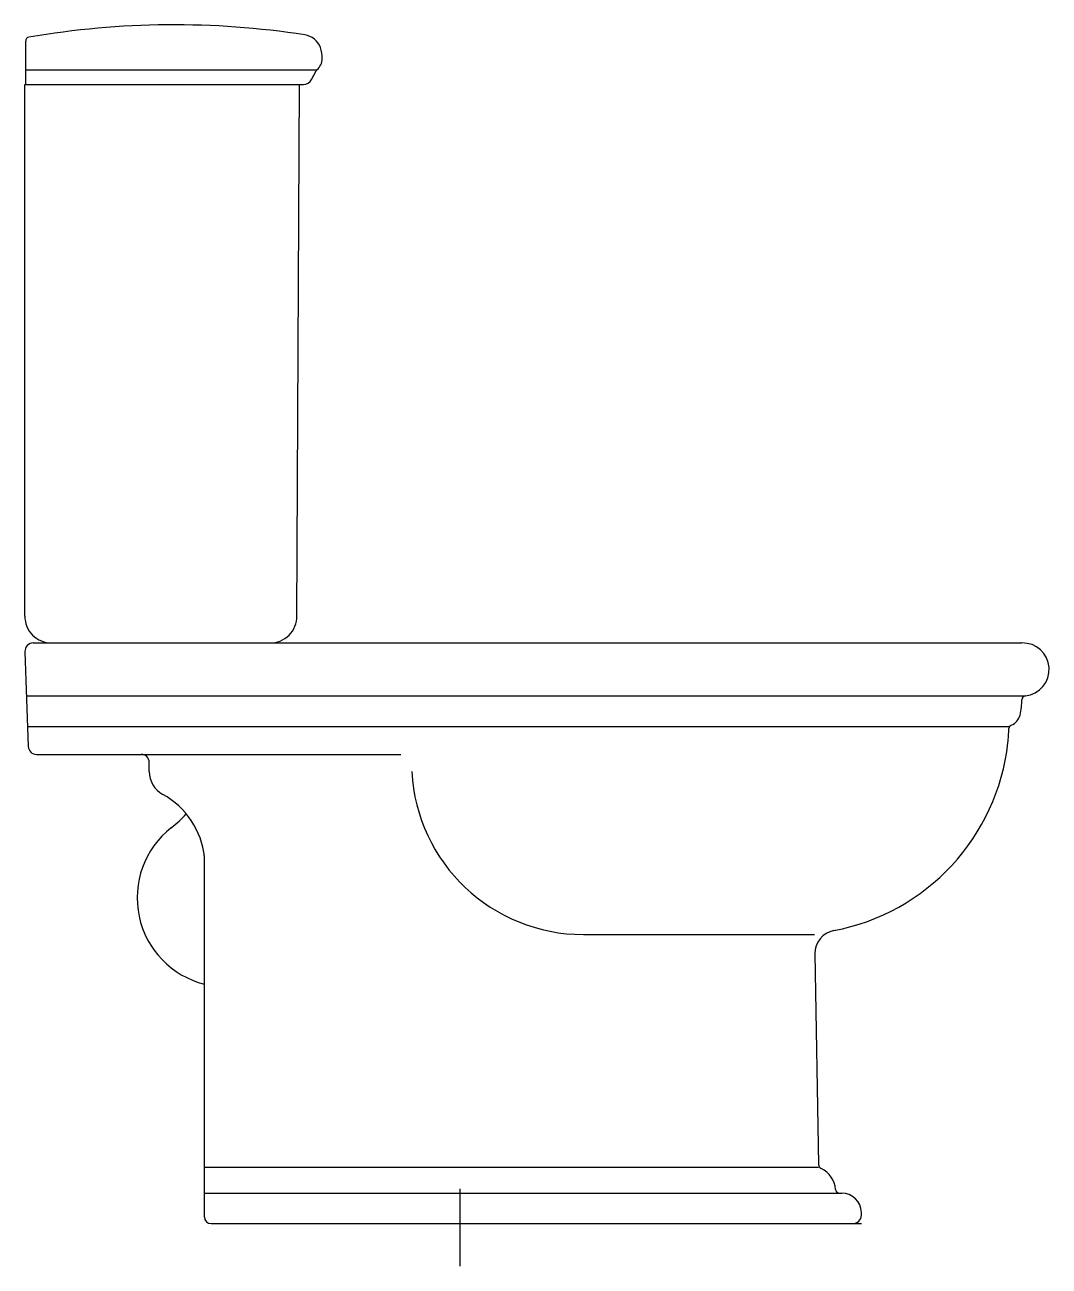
# Model space of a CAD drawing. Extents: x 163.115 to 163.785, y 109.174 to 109.986.
import ezdxf

# ---------------------------------------------------------------- set-up
doc = ezdxf.new("R2010")
doc.units = 0
doc.header["$LTSCALE"] = 0.279994
doc.header["$MEASUREMENT"] = 0
doc.linetypes.add('AXES', pattern=[0.54, 0.3, -0.08, 0.08, -0.08])
doc.linetypes.add('CONTINU', pattern=[0])
doc.layers.get('0').update_dxf_attribs({"linetype": 'CONTINUOUS'})
doc.layers.add('DECA_EIXOS', color=5, linetype='AXES')

msp = doc.modelspace()

# ---------------------------------------------------------------- linework, layer by layer
at = {"linetype": 'CONTINU'}
for points in [[(163.29835, 109.97931, 0.081144), (163.11787, 109.9778)], [(163.11787, 109.9778, 0.388207), (163.11571, 109.97524)], [(163.30855, 109.97099, 0.274616), (163.29835, 109.97931)], [(163.30972, 109.96379, 0.10684), (163.30855, 109.97099)], [(163.30621, 109.95638, 0.212532), (163.30972, 109.96379)], [(163.30621, 109.95638, 0.092466), (163.30568, 109.95572)], [(163.29747, 109.94686, 0.276305), (163.30273, 109.95008)], [(163.11516, 109.5989, 0.414659), (163.13266, 109.58137)], [(163.2754, 109.58137, 0.419478), (163.29321, 109.59909)], [(163.12072, 109.58137, 0.424762), (163.11522, 109.57567)], [(163.76985, 109.54682, 0.960642), (163.76748, 109.58137)], [(163.76985, 109.54682, 0.38622), (163.76748, 109.54425)], [(163.76627, 109.53422, 0.054437), (163.76748, 109.54425)], [(163.76054, 109.52759, 0.229388), (163.76627, 109.53422)], [(163.75832, 109.51595, 0.017327), (163.75897, 109.52531)], [(163.76054, 109.52759, 0.287961), (163.75897, 109.52531)], [(163.11744, 109.51366, 0.411344), (163.12278, 109.50849)], [(163.64439, 109.39312, 0.329098), (163.75832, 109.51595)], [(163.19656, 109.50329, 0.414095), (163.19122, 109.50849)], [(163.19656, 109.49725, 0.273234), (163.20543, 109.48224)], [(163.36832, 109.49717, 0.398959), (163.48066, 109.39057)], [(163.23268, 109.44128, 0.245757), (163.20543, 109.48224)], [(163.21092, 109.46039, 0.038673), (163.22081, 109.46953)], [(163.21092, 109.46039, 0.62227), (163.2326, 109.3581)], [(163.64439, 109.39312, 0.36352), (163.63193, 109.37796)], [(163.63439, 109.24018, 0.281009), (163.6361, 109.23752)], [(163.64556, 109.22373, 0.264108), (163.6361, 109.23752)], [(163.64556, 109.22373, 0.391061), (163.64822, 109.22132)], [(163.66246, 109.20875, 0.414119), (163.64956, 109.22132)], [(163.2326, 109.20571, 0.414165), (163.23705, 109.20137)], [(163.65675, 109.20137, 0.410418), (163.66246, 109.20701)]]:
    msp.add_lwpolyline(points, format="xyb", dxfattribs=at)
for points in [[(163.11571, 109.94686), (163.11571, 109.97524)], [(163.11571, 109.95638), (163.30621, 109.95638)], [(163.30273, 109.95008), (163.30568, 109.95572)], [(163.11516, 109.5989), (163.11516, 109.94686)], [(163.11516, 109.94686), (163.29747, 109.94686)], [(163.29321, 109.59909), (163.29488, 109.94686)], [(163.12072, 109.58137), (163.76748, 109.58137)], [(163.11522, 109.57567), (163.11744, 109.51366)], [(163.11625, 109.54682), (163.76985, 109.54682)], [(163.11697, 109.52668), (163.75943, 109.52668)], [(163.12278, 109.50849), (163.36121, 109.50849)], [(163.19656, 109.49725), (163.19656, 109.50329)], [(163.2326, 109.28424), (163.2326, 109.44201)], [(163.48066, 109.39057), (163.63173, 109.39057)], [(163.63193, 109.37796), (163.63439, 109.24018)], [(163.2326, 109.20571), (163.2326, 109.28424)], [(163.2326, 109.23833), (163.63444, 109.23833)], [(163.2326, 109.22132), (163.64956, 109.22132)], [(163.66246, 109.20701), (163.66246, 109.20875)], [(163.23705, 109.20137), (163.66246, 109.20137)]]:
    msp.add_lwpolyline(points, dxfattribs=at)
at = {"layer": 'DECA_EIXOS'}
msp.add_lwpolyline([(163.39992, 109.17354), (163.39992, 109.22411)], dxfattribs=at)

doc.saveas('drawing.dxf')
